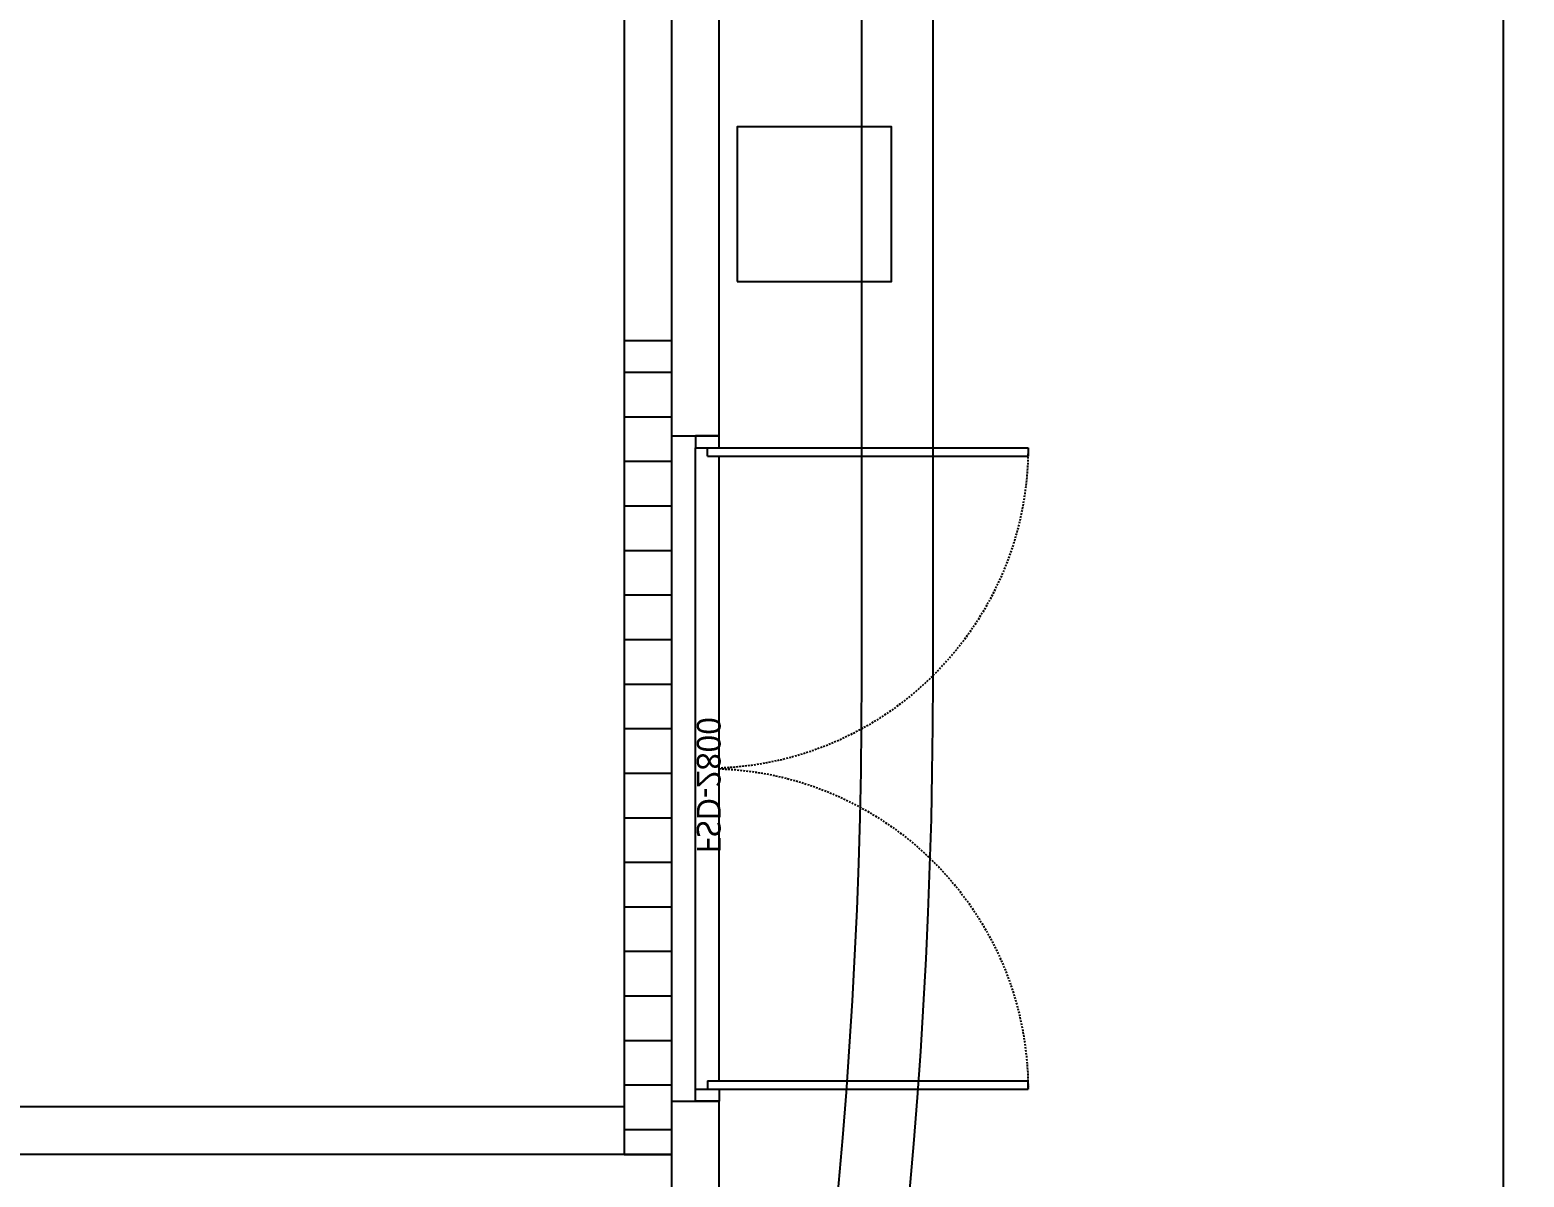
# Model space of a CAD drawing. Header units: millimetres. Extents: x -26983 to 60590, y 825 to 42375.
# Drawn here: x 56385.7 to 56508.7, y 18333.3 to 18427.8 of the extents above; entities that cross this region are included whole.
import ezdxf

# ---------------------------------------------------------------- set-up
doc = ezdxf.new("R2010")
doc.units = ezdxf.units.MM
doc.header["$LTSCALE"] = 100
doc.header["$MEASUREMENT"] = 0
doc.linetypes.add('HID', pattern=[2.5, 1.5, -1])
doc.layers.get('0').update_dxf_attribs({"linetype": 'CONTINUOUS'})
doc.layers.get('Defpoints').update_dxf_attribs({"color": 171, "linetype": 'CONTINUOUS'})
for name, color, linetype in [('DOOR', 4, 'CONTINUOUS'), ('DOOR ELE', 253, 'CONTINUOUS'), ('DOOR(OPEN ELE)', 5, 'CONTINUOUS'), ('ELE9', 9, 'CONTINUOUS')]:
    doc.layers.add(name, color=color, linetype=linetype)
doc.styles.add('나눔바른고딕', font='NanumBarunGothic.ttf')

# ---------------------------------------------------------------- blocks, each defined once
blk = doc.blocks.new('A$Cebd64fee')
at = {"layer": 'DOOR'}
for p, q in [((49.99818705860525, 1441.054975409992), (84.99818705860525, 1441.054975409992)), ((49.99818705860525, 91.05497573036699), (49.99818705860525, 1441.054975409992)), ((84.99818705860525, 91.05497573036699), (84.99818705860525, 1441.054975409992)), ((2714.998187058605, 91.05497573036699), (2714.998187058605, 1441.054975409992)), ((2749.998187058606, 1441.054975409992), (2714.998187058605, 1441.054975409992)), ((2749.998187058606, 91.05497573036699), (2749.998187058606, 1441.054975409992)), ((84.99818705860525, 91.05497573036699), (49.99818705860525, 91.05497573036699)), ((2714.998187058605, 91.05497573036699), (2749.998187058606, 91.05497573036699))]:
    blk.add_line(p, q, dxfattribs=at)
for points in [[(-0.0018129413947463, 41.054975730367), (49.99818705860525, 41.054975730367), (49.99818705860525, 141.054975730367), (-0.0018129413947463, 141.054975730367)], [(2799.998187058605, 41.054975730367), (2749.998187058606, 41.054975730367), (2749.998187058606, 141.054975730367), (2799.998187058605, 141.054975730367)]]:
    blk.add_lwpolyline(points, close=True, dxfattribs=at)
at = {"layer": 'DOOR ELE'}
blk.add_line((84.99818705860525, 141.054975730367), (2714.998187058605, 141.054975730367), dxfattribs=at)
blk.add_lwpolyline([(49.99818705860525, 41.054975730367), (2749.998187058606, 41.054975730367)], dxfattribs=at)
at = {"layer": 'DOOR(OPEN ELE)', "linetype": 'HID', "ltscale": 0.05}
for centre, radius, start, end in [((49.99818705860525, 91.05497573036699), 1349.999999679625, 2.122551377613751, 90), ((2749.998187058606, 91.05497573036699), 1350.000000320375, 90, 177.8774486223862)]:
    blk.add_arc(centre, radius, start, end, dxfattribs=at)
at = {"layer": 'Defpoints', "style": '나눔바른고딕'}
blk.add_text('FSD-2800', height=100, dxfattribs=at).set_placement((1041.944339738227, 46.73777586780488))
blk = doc.blocks.new('B2FF')
at = {"layer": 'ELE9'}
h = blk.add_hatch(dxfattribs=at)
h.set_pattern_fill('ANSI31', color=253, scale=1500, angle=315)
h.set_pattern_definition([(360, (18970728.68052446, 18117697.67847299), (1.027676738288338e-13, 187.5), [])])
h.paths.add_polyline_path([(37170424.7158264, 598146.337561575), (37170624.7158264, 598146.337561575), (37170624.7158264, 601571.3375615675), (37170424.7158264, 601571.3375615675)])
at = {"layer": 'ELE9', "color": 253, "ltscale": 0.1}
for p, q in [((37170624.7158264, 601171.337561575), (37170624.7158264, 613721.3375615752)), ((37170824.7158264, 601171.337561575), (37170824.7158264, 613721.3375615752)), ((37170624.7158264, 596646.337561575), (37170624.7158264, 598371.337561575)), ((37170824.7158264, 596646.337561575), (37170824.7158264, 598371.337561575))]:
    blk.add_line(p, q, dxfattribs=at)
for points in [[(37174174.71605586, 643646.337561575), (37148224.71605586, 643646.3375615748, 0.414213562373095), (37124724.71605586, 620146.3375615748), (37124724.71605586, 600146.351356952, 1.000000293518902), (37171724.71605586, 600146.3375615678), (37171724.71605586, 624896.337561575), (37174174.71605586, 624896.337561575)], [(37174174.71605586, 643346.337561575), (37148224.71605586, 643346.3375615748, 0.4142135623730951), (37125024.71605586, 620146.3375615748), (37125024.71605586, 600146.3513543415, 1.000000000000161), (37171424.71605587, 600146.3375615678), (37171424.71605586, 625196.337561575), (37174174.71605586, 625196.337561575)]]:
    blk.add_lwpolyline(points, format="xyb", dxfattribs=at)
for points in [[(37174124.71605586, 629446.337561575), (37174124.71605586, 577396.3363042756), (37183924.71605586, 577396.3363042756)], [(37170624.7158264, 598146.337561575), (37166149.71605586, 598146.337561575), (37166149.71605586, 601646.337561575), (37159513.6486892, 601646.337561575)], [(37170624.7158264, 601171.337561575), (37170824.7158264, 601171.337561575)], [(37170624.7158264, 598371.337561575), (37170824.7158264, 598371.337561575)]]:
    blk.add_lwpolyline(points, dxfattribs=at)
for points in [[(37170424.7158264, 598346.337561575), (37166349.71605586, 598346.337561575), (37166349.71605586, 601846.337561575), (37160249.7158264, 601846.337561575), (37160249.7158264, 602671.3375652751), (37148674.71684548, 602671.3375652777), (37148674.71684548, 613521.3375615752), (37170424.7158264, 613521.3375615752)], [(37170899.71597937, 601821.3375628085), (37171549.71597937, 601821.3375628085), (37171549.71597937, 602471.3375628085), (37170899.71597937, 602471.3375628085)], [(37170899.71597937, 601821.3375628085), (37171549.71597937, 601821.3375628085), (37171549.71597937, 602471.3375628085), (37170899.71597937, 602471.3375628085)]]:
    blk.add_lwpolyline(points, close=True, dxfattribs=at)
at = {"layer": 'ELE9', "color": 253}
blk.add_lwpolyline([(37170424.7158264, 598146.337561575), (37170624.7158264, 598146.337561575), (37170624.7158264, 601571.3375615675), (37170424.7158264, 601571.3375615675)], close=True, dxfattribs=at)
at = {"layer": 'ELE9', "color": 253, "ltscale": 0.1, "xscale": -1, "rotation": 270}
blk.add_blockref('A$Cebd64fee', (37170683.66085067, 598371.3393745164), dxfattribs=at)

msp = doc.modelspace()

# ---------------------------------------------------------------- block references
at = {"xscale": 0.01956471256889679, "yscale": 0.01956471256889679, "zscale": 0.01956471256889679}
msp.add_blockref('B2FF', (-670794.0734826884, 6632.608222576702), dxfattribs=at)

doc.saveas('drawing.dxf')
